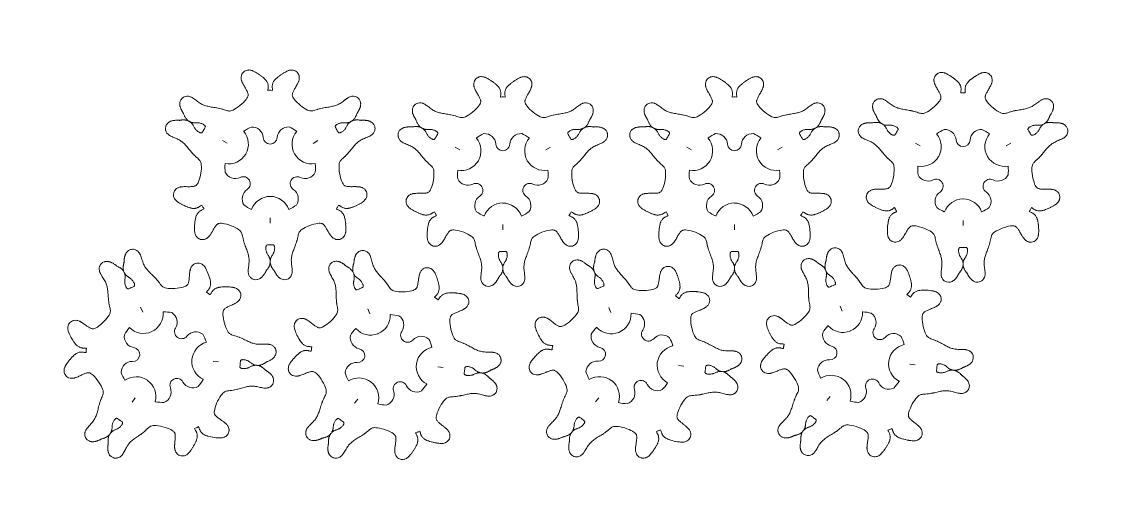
# Model space of a CAD drawing. Header units: millimetres. Extents: x -9 to 236, y -6 to 100.
import ezdxf

# ---------------------------------------------------------------- set-up
doc = ezdxf.new("R2010")
doc.units = ezdxf.units.MM
doc.layers.get('0').update_dxf_attribs({"linetype": 'CONTINUOUS', "lineweight": 25, "true_color": 0x000000})
doc.layers.add('toolPath', color=7, linetype='CONTINUOUS', lineweight=0, true_color=0x000000)

# ---------------------------------------------------------------- blocks, each defined once
blk = doc.blocks.new('toolpath')
at = {"layer": 'toolPath'}
for p, q in [((-6.3, 10.83), (-5.71, 9.78)), ((11.26, -0.02), (12.46, -0.02)), ((-6.3, -10.85), (-5.71, -9.79))]:
    blk.add_line(p, q, dxfattribs=at)
for points in [[(-16.3, 18.2, -0.059094), (-16.39, 18.56), (-16.4, 18.65, -0.098382), (-16.36, 19.26), (-16.35, 19.33, -0.132263), (-15.94, 20.04), (-15.89, 20.08, -0.112415), (-15.3, 20.46), (-15.24, 20.48, -0.070221), (-14.8, 20.57), (-14.72, 20.57, -0.042636), (-14.45, 20.56), (-14.36, 20.55, -0.027925), (-14.18, 20.52), (-14.08, 20.5, -0.02), (-13.96, 20.47), (-13.85, 20.43, -0.015489), (-13.75, 20.4), (-13.64, 20.36, -0.012236), (-13.57, 20.33), (-13.45, 20.28, -0.009745), (-13.4, 20.25), (-13.29, 20.19, -0.007857), (-13.24, 20.17), (-13.13, 20.11, -0.006378), (-13.09, 20.09), (-12.99, 20.03, -0.005168), (-12.96, 20.02), (-12.86, 19.96, -0.004119), (-12.84, 19.95), (-12.74, 19.89, -0.003124), (-12.73, 19.88), (-12.64, 19.83, -0.00204), (-12.63, 19.82), (-12.56, 19.77, -0.000624), (-12.56, 19.77), (-12.5, 19.73), (-12.45, 19.7), (-12.43, 19.69), (-12.44, 19.7), (-12.47, 19.71), (-12.49, 19.73), (-12.51, 19.73), (-12.49, 19.73), (-12.45, 19.71), (-12.37, 19.68, -0.001961), (-12.36, 19.68), (-12.27, 19.64, -0.005555), (-12.23, 19.63), (-12.13, 19.59, -0.008635), (-12.08, 19.57), (-11.96, 19.52, -0.011786), (-11.9, 19.48), (-11.78, 19.43, -0.015466), (-11.69, 19.38), (-11.58, 19.31, -0.020079), (-11.47, 19.25), (-11.37, 19.17, -0.026041), (-11.24, 19.07), (-11.14, 18.99, -0.033703), (-10.99, 18.84), (-10.9, 18.74, -0.042993), (-10.74, 18.52), (-10.68, 18.42, -0.048889), (-10.54, 18.14), (-10.5, 18.03, -0.041069), (-10.43, 17.78), (-10.4, 17.65, -0.029193), (-10.38, 17.47), (-10.37, 17.33, -0.018153), (-10.36, 17.22), (-10.36, 17.07, -0.008989), (-10.36, 17.02), (-10.37, 16.86, -0.001622), (-10.37, 16.85), (-10.37, 16.68), (-10.38, 16.55), (-10.37, 16.42), (-10.37, 16.31), (-10.35, 16.18), (-10.32, 16.04), (-10.28, 15.89), (-10.24, 15.73), (-10.18, 15.57), (-10.11, 15.41), (-10.04, 15.27), (-9.97, 15.15), (-9.91, 15.05), (-9.85, 14.98), (-9.79, 14.92), (-9.73, 14.87), (-9.68, 14.83), (-9.62, 14.8), (-9.57, 14.77), (-9.53, 14.75), (-9.49, 14.74), (-9.47, 14.74), (-9.42, 14.76), (-9.33, 14.81), (-9.19, 14.88), (-9.01, 14.98), (-8.8, 15.11, -0.005128), (-8.77, 15.12), (-8.54, 15.25), (-8.37, 15.35), (-8.24, 15.43), (-8.15, 15.5), (-8.11, 15.53), (-8.11, 15.54), (-8.1, 15.58), (-8.09, 15.63), (-8.08, 15.69), (-8.09, 15.75), (-8.09, 15.82), (-8.11, 15.89), (-8.13, 15.97), (-8.16, 16.06), (-8.21, 16.17), (-8.28, 16.29), (-8.37, 16.42), (-8.47, 16.55), (-8.58, 16.68), (-8.7, 16.8), (-8.81, 16.91), (-8.92, 17.01), (-9.02, 17.08), (-9.12, 17.15), (-9.22, 17.21), (-9.36, 17.29), (-9.49, 17.36, -0.001622), (-9.5, 17.36), (-9.63, 17.43, -0.008989), (-9.68, 17.46), (-9.81, 17.54, -0.018153), (-9.91, 17.6), (-10.02, 17.68, -0.029193), (-10.17, 17.79), (-10.26, 17.87, -0.041069), (-10.44, 18.06), (-10.52, 18.15, -0.048889), (-10.69, 18.41), (-10.75, 18.52, -0.042993), (-10.86, 18.77), (-10.9, 18.89, -0.033703), (-10.95, 19.09), (-10.98, 19.22, -0.026041), (-11, 19.38), (-11.01, 19.51, -0.020079), (-11.02, 19.64), (-11.02, 19.77, -0.015466), (-11.01, 19.87), (-11.01, 20, -0.011786), (-11, 20.07), (-10.99, 20.2, -0.008635), (-10.98, 20.25), (-10.96, 20.36, -0.005555), (-10.96, 20.4), (-10.94, 20.5, -0.001961), (-10.94, 20.51), (-10.93, 20.59), (-10.92, 20.65), (-10.91, 20.69), (-10.91, 20.7), (-10.91, 20.68), (-10.92, 20.64), (-10.92, 20.62), (-10.92, 20.62), (-10.92, 20.65), (-10.92, 20.71, -0.000624), (-10.92, 20.72), (-10.93, 20.8, -0.00204), (-10.93, 20.82), (-10.93, 20.91, -0.003124), (-10.93, 20.93), (-10.94, 21.04, -0.004119), (-10.94, 21.07), (-10.94, 21.19, -0.005168), (-10.94, 21.22), (-10.94, 21.34, -0.006378), (-10.93, 21.38), (-10.93, 21.51, -0.007857), (-10.93, 21.56), (-10.92, 21.68, -0.009745), (-10.91, 21.74), (-10.9, 21.87, -0.012236), (-10.89, 21.94), (-10.87, 22.06, -0.015489), (-10.85, 22.16), (-10.83, 22.27, -0.02), (-10.79, 22.4), (-10.76, 22.5, -0.027925), (-10.7, 22.66), (-10.66, 22.75, -0.042636), (-10.54, 22.99), (-10.49, 23.05, -0.070221), (-10.2, 23.39), (-10.15, 23.43, -0.112415), (-9.53, 23.76), (-9.47, 23.77, -0.132263), (-8.64, 23.77), (-8.58, 23.76, -0.098382), (-8.03, 23.48), (-7.96, 23.43, -0.059094), (-7.69, 23.17), (-7.62, 23.07, -0.035222), (-7.49, 22.89), (-7.41, 22.75, -0.018865), (-7.35, 22.65), (-7.26, 22.47, -0.009547), (-7.23, 22.42), (-7.14, 22.2, -0.004426), (-7.13, 22.18), (-7.02, 21.94, -0.001101), (-7.02, 21.93), (-6.91, 21.67), (-6.8, 21.41), (-6.68, 21.16), (-6.57, 20.91), (-6.45, 20.68), (-6.33, 20.48), (-6.21, 20.29), (-6.08, 20.11), (-5.94, 19.93), (-5.79, 19.76), (-5.64, 19.59), (-5.47, 19.42), (-5.29, 19.25), (-5.1, 19.08), (-4.9, 18.91), (-4.68, 18.72), (-4.46, 18.54), (-4.23, 18.36, -0.000897), (-4.23, 18.35), (-4, 18.16, -0.00248), (-3.98, 18.15), (-3.75, 17.95, -0.004048), (-3.73, 17.94), (-3.5, 17.74, -0.005606), (-3.47, 17.71), (-3.25, 17.51, -0.007157), (-3.21, 17.48), (-2.99, 17.26, -0.008694), (-2.95, 17.23), (-2.74, 17, -0.008905), (-2.7, 16.96), (-2.49, 16.73, -0.002976), (-2.48, 16.72), (-2.28, 16.49), (-2.1, 16.3), (-1.94, 16.14), (-1.79, 16.02), (-1.65, 15.92), (-1.5, 15.84), (-1.32, 15.77), (-1.09, 15.71), (-0.77, 15.67), (-0.37, 15.65), (0.09, 15.66), (0.59, 15.7), (1.12, 15.78), (1.64, 15.87), (2.14, 15.99), (2.6, 16.13), (2.99, 16.27), (3.3, 16.41), (3.53, 16.55), (3.7, 16.67), (3.81, 16.77), (3.89, 16.86), (3.94, 16.95), (3.99, 17.05), (4.03, 17.16), (4.07, 17.3), (4.1, 17.46), (4.13, 17.63), (4.14, 17.81), (4.16, 17.99), (4.16, 18.18), (4.17, 18.4), (4.17, 18.6), (4.16, 18.81), (4.16, 19.03, -0.001809), (4.16, 19.04), (4.16, 19.27, -0.003876), (4.16, 19.29), (4.16, 19.52, -0.006381), (4.17, 19.56), (4.17, 19.77, -0.009947), (4.18, 19.84), (4.19, 20.04, -0.015638), (4.2, 20.13), (4.23, 20.31, -0.025997), (4.26, 20.47), (4.3, 20.62, -0.047654), (4.4, 20.91), (4.45, 21.01, -0.09713), (4.8, 21.51), (4.87, 21.57, -0.170487), (5.83, 21.99), (5.92, 22, -0.145491), (6.8, 21.8), (6.9, 21.75, -0.073178), (7.27, 21.47), (7.4, 21.34, -0.034401), (7.54, 21.17), (7.68, 20.98, -0.018347), (7.75, 20.89), (7.9, 20.64, -0.011908), (7.94, 20.57), (8.11, 20.29, -0.008968), (8.13, 20.24), (8.3, 19.92, -0.007677), (8.32, 19.88), (8.47, 19.55, -0.007431), (8.49, 19.51), (8.64, 19.19, -0.008148), (8.66, 19.14), (8.79, 18.83, -0.010201), (8.81, 18.77), (8.91, 18.48, -0.01486), (8.94, 18.4), (9.01, 18.15, -0.024355), (9.05, 18), (9.09, 17.81, -0.037647), (9.11, 17.57), (9.12, 17.41, -0.05075), (9.1, 17.09), (9.08, 16.96, -0.053607), (8.99, 16.63), (8.94, 16.52, -0.040489), (8.83, 16.29), (8.76, 16.17, -0.01998), (8.69, 16.07), (8.6, 15.94, -0.00221), (8.6, 15.93), (8.51, 15.82), (8.44, 15.71), (8.35, 15.55), (8.68, 15.4, -0.04683), (8.93, 15.25), (9.23, 15.04), (9.32, 15.21), (9.38, 15.32), (9.44, 15.45, -0.00221), (9.44, 15.46), (9.5, 15.6, -0.01998), (9.56, 15.71), (9.63, 15.82, -0.040489), (9.77, 16.04), (9.85, 16.14, -0.053607), (10.08, 16.38), (10.19, 16.46, -0.05075), (10.46, 16.64), (10.6, 16.72, -0.037647), (10.81, 16.81), (11, 16.88, -0.024355), (11.15, 16.92), (11.4, 16.98, -0.01486), (11.49, 17), (11.78, 17.05, -0.010201), (11.85, 17.06), (12.18, 17.11, -0.008148), (12.23, 17.11), (12.59, 17.15, -0.007431), (12.63, 17.15), (12.99, 17.18, -0.007677), (13.04, 17.18), (13.39, 17.2, -0.008968), (13.45, 17.2), (13.78, 17.2, -0.011908), (13.86, 17.2), (14.15, 17.19, -0.018347), (14.27, 17.18), (14.5, 17.15, -0.034401), (14.72, 17.11), (14.89, 17.07, -0.073178), (15.32, 16.89), (15.42, 16.83, -0.145491), (16.03, 16.16), (16.06, 16.09, -0.170487), (16.18, 15.04), (16.16, 14.95, -0.09713), (15.91, 14.39), (15.84, 14.3, -0.047654), (15.65, 14.07), (15.54, 13.96, -0.025997), (15.41, 13.85), (15.27, 13.74, -0.015638), (15.19, 13.69), (15.02, 13.57, -0.009947), (14.97, 13.54), (14.79, 13.42, -0.006381), (14.75, 13.4), (14.56, 13.29, -0.003876), (14.54, 13.28), (14.35, 13.16, -0.001809), (14.34, 13.16), (14.14, 13.05), (13.95, 12.94), (13.76, 12.83), (13.6, 12.74), (13.44, 12.63), (13.29, 12.53), (13.14, 12.42), (13, 12.32), (12.88, 12.21), (12.78, 12.11), (12.7, 12.02), (12.65, 11.93), (12.6, 11.83), (12.56, 11.72), (12.52, 11.57), (12.5, 11.37), (12.5, 11.11), (12.53, 10.76), (12.61, 10.35), (12.72, 9.88), (12.86, 9.39), (13.04, 8.89), (13.24, 8.4), (13.45, 7.95), (13.68, 7.54), (13.89, 7.2), (14.08, 6.95), (14.25, 6.78), (14.4, 6.66), (14.55, 6.57), (14.7, 6.49), (14.88, 6.43), (15.1, 6.37), (15.36, 6.31), (15.65, 6.25, -0.002976), (15.67, 6.25), (15.97, 6.18, -0.008905), (16.03, 6.17), (16.33, 6.09, -0.008694), (16.38, 6.08), (16.68, 5.99, -0.007157), (16.72, 5.98), (17.01, 5.89, -0.005606), (17.05, 5.88), (17.34, 5.78, -0.004048), (17.36, 5.77), (17.65, 5.66, -0.00248), (17.66, 5.66), (17.94, 5.55, -0.000897), (17.95, 5.55), (18.23, 5.44), (18.51, 5.34), (18.76, 5.24), (19.01, 5.16), (19.25, 5.08), (19.49, 5.01), (19.72, 4.95), (19.94, 4.9), (20.17, 4.86), (20.39, 4.83), (20.61, 4.8), (20.84, 4.79), (21.07, 4.79), (21.33, 4.81), (21.6, 4.83), (21.88, 4.86), (22.17, 4.89), (22.44, 4.92, -0.001101), (22.45, 4.92), (22.7, 4.95, -0.004426), (22.73, 4.96), (22.96, 4.98, -0.009547), (23.02, 4.99), (23.22, 5, -0.018865), (23.34, 5), (23.5, 5, -0.035222), (23.73, 4.98), (23.84, 4.96, -0.059094), (24.21, 4.86), (24.29, 4.83, -0.098382), (24.8, 4.48), (24.85, 4.44, -0.132263), (25.26, 3.72), (25.28, 3.67, -0.112415), (25.3, 2.96), (25.29, 2.9, -0.070221), (25.15, 2.48), (25.11, 2.41, -0.042636), (24.97, 2.18), (24.91, 2.1, -0.027925), (24.8, 1.96), (24.73, 1.89, -0.02), (24.64, 1.8), (24.55, 1.72, -0.015489), (24.48, 1.66), (24.39, 1.58, -0.012236), (24.32, 1.53), (24.22, 1.46, -0.009745), (24.17, 1.42), (24.07, 1.35, -0.007857), (24.03, 1.33), (23.92, 1.26, -0.006378), (23.89, 1.24), (23.78, 1.17, -0.005168), (23.75, 1.16), (23.65, 1.1, -0.004119), (23.63, 1.09), (23.53, 1.04, -0.003124), (23.51, 1.03), (23.43, 0.98, -0.00204), (23.41, 0.97), (23.34, 0.93, -0.000624), (23.33, 0.93), (23.27, 0.9), (23.23, 0.88), (23.21, 0.87), (23.21, 0.87), (23.24, 0.88), (23.27, 0.9), (23.28, 0.91), (23.27, 0.9), (23.23, 0.87), (23.17, 0.82, -0.001961), (23.16, 0.81), (23.08, 0.74, -0.005555), (23.05, 0.72), (22.96, 0.65, -0.008635), (22.92, 0.62), (22.82, 0.55, -0.011786), (22.76, 0.5), (22.65, 0.43, -0.015466), (22.57, 0.38), (22.45, 0.32, -0.020079), (22.34, 0.26), (22.22, 0.2, -0.026041), (22.07, 0.14), (21.95, 0.1, -0.033703), (21.74, 0.04), (21.62, 0.02, -0.042993), (21.35, -0.02), (21.23, -0.02, -0.048889), (20.92, 0), (20.8, 0.02, -0.041069), (20.55, 0.08), (20.42, 0.13, -0.029193), (20.25, 0.2), (20.13, 0.25, -0.018153), (20.03, 0.31), (19.9, 0.38, -0.008989), (19.85, 0.41), (19.72, 0.49, -0.001622), (19.71, 0.5), (19.56, 0.59), (19.46, 0.66), (19.35, 0.72), (19.24, 0.77), (19.13, 0.82), (18.99, 0.86), (18.84, 0.91), (18.67, 0.95), (18.5, 0.98), (18.34, 1), (18.18, 1.01), (18.04, 1.01), (17.93, 1), (17.83, 0.98), (17.75, 0.96), (17.68, 0.94), (17.62, 0.91), (17.56, 0.88), (17.51, 0.85), (17.48, 0.82), (17.45, 0.79), (17.44, 0.78), (17.43, 0.73), (17.42, 0.62), (17.42, 0.46), (17.41, 0.26), (17.42, 0.01, -0.005128), (17.42, -0.03), (17.41, -0.28), (17.42, -0.48), (17.42, -0.64), (17.43, -0.74), (17.44, -0.8), (17.45, -0.81), (17.48, -0.83), (17.51, -0.87), (17.56, -0.9), (17.62, -0.93), (17.68, -0.96), (17.75, -0.98), (17.83, -1), (17.93, -1.02), (18.04, -1.02), (18.18, -1.02), (18.34, -1.01), (18.5, -0.99), (18.67, -0.96), (18.84, -0.93), (18.99, -0.88), (19.13, -0.84), (19.24, -0.79), (19.35, -0.74), (19.46, -0.67), (19.59, -0.59), (19.71, -0.52, -0.001622), (19.72, -0.51), (19.85, -0.43, -0.008989), (19.9, -0.4), (20.03, -0.33, -0.018153), (20.13, -0.27), (20.25, -0.21, -0.029193), (20.42, -0.14), (20.55, -0.1, -0.041069), (20.8, -0.04), (20.92, -0.02, -0.048889), (21.23, 0), (21.35, 0, -0.042993), (21.62, -0.03), (21.74, -0.06, -0.033703), (21.95, -0.12), (22.07, -0.16, -0.026041), (22.22, -0.22), (22.34, -0.28, -0.020079), (22.45, -0.34), (22.57, -0.4, -0.015466), (22.65, -0.45), (22.76, -0.52, -0.011786), (22.82, -0.57), (22.92, -0.64, -0.008635), (22.96, -0.67), (23.05, -0.74, -0.005555), (23.08, -0.76), (23.16, -0.83, -0.001961), (23.17, -0.84), (23.23, -0.89), (23.28, -0.93), (23.31, -0.95), (23.32, -0.96), (23.3, -0.94), (23.27, -0.92), (23.25, -0.91), (23.25, -0.91), (23.28, -0.92), (23.33, -0.95, -0.000624), (23.34, -0.95), (23.41, -0.99, -0.00204), (23.43, -1), (23.51, -1.05, -0.003124), (23.53, -1.05), (23.63, -1.11, -0.004119), (23.65, -1.12), (23.75, -1.18, -0.005168), (23.78, -1.19), (23.89, -1.26, -0.006378), (23.92, -1.28), (24.03, -1.34, -0.007857), (24.07, -1.37), (24.17, -1.44, -0.009745), (24.22, -1.48), (24.32, -1.55, -0.012236), (24.39, -1.6), (24.48, -1.67, -0.015489), (24.55, -1.74), (24.64, -1.82, -0.02), (24.73, -1.91), (24.8, -1.98, -0.027925), (24.91, -2.12), (24.97, -2.19, -0.042636), (25.11, -2.43), (25.15, -2.5, -0.070221), (25.29, -2.92), (25.3, -2.98, -0.112415), (25.28, -3.69), (25.26, -3.74, -0.132263), (24.85, -4.46), (24.8, -4.5, -0.098382), (24.29, -4.85), (24.21, -4.88, -0.059094), (23.84, -4.98), (23.73, -5, -0.035222), (23.5, -5.02), (23.34, -5.02, -0.018865), (23.22, -5.02), (23.02, -5, -0.009547), (22.96, -5), (22.73, -4.98, -0.004426), (22.7, -4.97), (22.45, -4.94, -0.001101), (22.44, -4.94), (22.16, -4.91), (21.88, -4.87), (21.6, -4.85), (21.33, -4.82), (21.07, -4.81), (20.84, -4.81), (20.61, -4.82), (20.39, -4.84), (20.17, -4.88), (19.94, -4.92), (19.72, -4.97), (19.49, -5.03), (19.25, -5.1), (19.01, -5.18), (18.76, -5.26), (18.49, -5.36), (18.23, -5.46), (17.95, -5.57, -0.000897), (17.94, -5.57), (17.66, -5.68, -0.00248), (17.65, -5.68), (17.36, -5.79, -0.004048), (17.34, -5.79), (17.05, -5.89, -0.005606), (17.01, -5.91), (16.72, -6, -0.007157), (16.68, -6.01), (16.38, -6.1, -0.008694), (16.33, -6.11), (16.03, -6.19, -0.008905), (15.97, -6.2), (15.67, -6.27, -0.002976), (15.65, -6.27), (15.36, -6.33), (15.1, -6.39), (14.88, -6.45), (14.7, -6.51), (14.55, -6.58), (14.4, -6.67), (14.25, -6.8), (14.08, -6.97), (13.89, -7.22), (13.68, -7.56), (13.45, -7.96), (13.24, -8.42), (13.04, -8.91), (12.86, -9.41), (12.72, -9.9), (12.61, -10.37), (12.53, -10.78), (12.5, -11.12), (12.5, -11.39), (12.52, -11.59), (12.56, -11.74), (12.6, -11.85), (12.65, -11.95), (12.7, -12.04), (12.78, -12.13), (12.88, -12.23), (13, -12.33), (13.14, -12.44), (13.29, -12.55), (13.44, -12.65), (13.6, -12.75), (13.78, -12.86), (13.96, -12.96), (14.14, -13.07), (14.34, -13.18, -0.001809), (14.35, -13.18), (14.54, -13.29, -0.003876), (14.56, -13.31), (14.75, -13.42, -0.006381), (14.79, -13.44), (14.97, -13.56, -0.009947), (15.02, -13.59), (15.19, -13.7, -0.015638), (15.27, -13.76), (15.41, -13.87, -0.025997), (15.54, -13.98), (15.65, -14.09, -0.047654), (15.84, -14.32), (15.91, -14.41, -0.09713), (16.16, -14.97), (16.18, -15.06, -0.170487), (16.06, -16.1), (16.03, -16.18, -0.145491), (15.42, -16.85), (15.32, -16.91, -0.073178), (14.89, -17.09), (14.72, -17.13, -0.034401), (14.5, -17.17), (14.27, -17.2, -0.018347), (14.15, -17.21), (13.86, -17.22, -0.011908), (13.78, -17.22), (13.45, -17.22, -0.008968), (13.39, -17.22), (13.04, -17.2, -0.007677), (12.99, -17.2), (12.63, -17.17, -0.007431), (12.59, -17.17), (12.23, -17.13, -0.008148), (12.18, -17.13), (11.85, -17.08, -0.010201), (11.78, -17.07), (11.49, -17.02, -0.01486), (11.4, -17), (11.15, -16.94, -0.024355), (11, -16.89), (10.81, -16.83, -0.037647), (10.6, -16.73), (10.46, -16.66, -0.05075), (10.19, -16.48), (10.08, -16.4, -0.053607), (9.85, -16.16), (9.77, -16.06, -0.040489), (9.63, -15.84), (9.56, -15.73, -0.01998), (9.5, -15.61), (9.44, -15.48, -0.00221), (9.44, -15.47), (9.38, -15.33), (9.32, -15.22), (9.23, -15.06), (8.93, -15.27, -0.04683), (8.68, -15.42), (8.35, -15.57), (8.44, -15.73), (8.51, -15.84), (8.6, -15.95, -0.00221), (8.6, -15.96), (8.69, -16.08, -0.01998), (8.76, -16.19), (8.83, -16.3, -0.040489), (8.94, -16.53), (8.99, -16.65, -0.053607), (9.08, -16.98), (9.1, -17.11, -0.05075), (9.12, -17.43), (9.11, -17.59, -0.037647), (9.09, -17.83), (9.05, -18.02, -0.024355), (9.01, -18.17), (8.94, -18.41, -0.01486), (8.91, -18.5), (8.81, -18.79, -0.010201), (8.79, -18.85), (8.66, -19.16, -0.008148), (8.64, -19.21), (8.49, -19.53, -0.007431), (8.47, -19.57), (8.32, -19.9, -0.007677), (8.3, -19.94), (8.13, -20.26, -0.008968), (8.11, -20.31), (7.94, -20.59, -0.011908), (7.9, -20.66), (7.75, -20.9, -0.018347), (7.68, -21), (7.54, -21.19, -0.034401), (7.4, -21.36), (7.27, -21.49, -0.073178), (6.9, -21.77), (6.8, -21.82, -0.145491), (5.92, -22.02), (5.83, -22.01, -0.170487), (4.87, -21.59), (4.8, -21.53, -0.09713), (4.45, -21.03), (4.4, -20.92, -0.047654), (4.3, -20.64), (4.26, -20.49, -0.025997), (4.23, -20.33), (4.2, -20.15, -0.015638), (4.19, -20.05), (4.18, -19.85, -0.009947), (4.17, -19.79), (4.17, -19.57, -0.006381), (4.16, -19.53), (4.16, -19.31, -0.003876), (4.16, -19.29), (4.16, -19.06, -0.001809), (4.16, -19.05), (4.16, -18.83), (4.17, -18.6), (4.17, -18.39), (4.16, -18.2), (4.16, -18.01), (4.14, -17.83), (4.13, -17.65), (4.1, -17.47), (4.07, -17.31), (4.03, -17.18), (3.99, -17.07), (3.94, -16.97), (3.89, -16.88), (3.81, -16.79), (3.7, -16.69), (3.53, -16.57), (3.3, -16.43), (2.99, -16.29), (2.6, -16.15), (2.14, -16.01), (1.64, -15.89), (1.12, -15.79), (0.59, -15.72), (0.09, -15.68), (-0.37, -15.67), (-0.77, -15.68), (-1.09, -15.73), (-1.32, -15.79), (-1.5, -15.86), (-1.65, -15.94), (-1.79, -16.04), (-1.94, -16.16), (-2.1, -16.32), (-2.28, -16.51), (-2.48, -16.74, -0.002976), (-2.49, -16.75), (-2.7, -16.98, -0.008905), (-2.74, -17.02), (-2.95, -17.24, -0.008694), (-2.99, -17.28), (-3.21, -17.5, -0.007157), (-3.25, -17.53), (-3.47, -17.73, -0.005606), (-3.5, -17.76), (-3.73, -17.96, -0.004048), (-3.75, -17.97), (-3.98, -18.17, -0.00248), (-4, -18.18), (-4.23, -18.37, -0.000897), (-4.23, -18.37), (-4.47, -18.57), (-4.7, -18.75), (-4.9, -18.92), (-5.1, -19.1), (-5.29, -19.27), (-5.47, -19.44), (-5.64, -19.61), (-5.79, -19.78), (-5.94, -19.95), (-6.08, -20.12), (-6.21, -20.31), (-6.33, -20.5), (-6.45, -20.7), (-6.57, -20.93), (-6.68, -21.18), (-6.8, -21.43), (-6.91, -21.7), (-7.02, -21.95, -0.001101), (-7.02, -21.96), (-7.13, -22.2, -0.004426), (-7.14, -22.22), (-7.23, -22.43, -0.009547), (-7.26, -22.49), (-7.35, -22.67, -0.018865), (-7.41, -22.77), (-7.49, -22.91, -0.035222), (-7.62, -23.09), (-7.69, -23.19, -0.059094), (-7.96, -23.45), (-8.03, -23.5, -0.098382), (-8.58, -23.78), (-8.64, -23.79, -0.132263), (-9.47, -23.79), (-9.53, -23.78, -0.112415), (-10.15, -23.45), (-10.2, -23.41, -0.070221), (-10.49, -23.07), (-10.54, -23.01, -0.042636), (-10.66, -22.77), (-10.7, -22.68, -0.027925), (-10.76, -22.52), (-10.79, -22.41, -0.02), (-10.83, -22.29), (-10.85, -22.18, -0.015489), (-10.87, -22.08), (-10.89, -21.96, -0.012236), (-10.9, -21.89), (-10.91, -21.76, -0.009745), (-10.92, -21.7), (-10.93, -21.58, -0.007857), (-10.93, -21.53), (-10.93, -21.4, -0.006378), (-10.94, -21.36), (-10.94, -21.24, -0.005168), (-10.94, -21.2), (-10.94, -21.09, -0.004119), (-10.94, -21.06), (-10.93, -20.95, -0.003124), (-10.93, -20.93), (-10.93, -20.83, -0.00204), (-10.93, -20.82), (-10.92, -20.73, -0.000624), (-10.92, -20.73), (-10.92, -20.66), (-10.92, -20.61), (-10.92, -20.59), (-10.92, -20.59), (-10.92, -20.62), (-10.92, -20.66), (-10.92, -20.67), (-10.92, -20.65), (-10.93, -20.61), (-10.94, -20.53, -0.001961), (-10.94, -20.52), (-10.96, -20.42, -0.005555), (-10.96, -20.38), (-10.98, -20.27, -0.008635), (-10.99, -20.21), (-11, -20.09, -0.011786), (-11.01, -20.02), (-11.01, -19.89, -0.015466), (-11.02, -19.79), (-11.02, -19.66, -0.020079), (-11.01, -19.53), (-11, -19.4, -0.026041), (-10.98, -19.24), (-10.95, -19.11, -0.033703), (-10.9, -18.9), (-10.86, -18.79, -0.042993), (-10.75, -18.54), (-10.69, -18.43, -0.048889), (-10.52, -18.17), (-10.44, -18.08, -0.041069), (-10.26, -17.89), (-10.17, -17.81, -0.029193), (-10.02, -17.69), (-9.91, -17.62, -0.018153), (-9.81, -17.56), (-9.68, -17.48, -0.008989), (-9.63, -17.45), (-9.5, -17.38, -0.001622), (-9.49, -17.37), (-9.34, -17.29), (-9.22, -17.23), (-9.12, -17.17), (-9.02, -17.1), (-8.92, -17.03), (-8.81, -16.93), (-8.7, -16.82), (-8.58, -16.7), (-8.47, -16.57), (-8.37, -16.44), (-8.28, -16.31), (-8.21, -16.18), (-8.16, -16.08), (-8.13, -15.99), (-8.11, -15.91), (-8.09, -15.84), (-8.09, -15.77), (-8.08, -15.71), (-8.09, -15.65), (-8.1, -15.6), (-8.11, -15.56), (-8.11, -15.55), (-8.15, -15.51), (-8.24, -15.45), (-8.37, -15.37), (-8.54, -15.27), (-8.77, -15.14, -0.005128), (-8.8, -15.13), (-9.01, -15), (-9.19, -14.9), (-9.33, -14.82), (-9.42, -14.78), (-9.47, -14.76), (-9.49, -14.76), (-9.53, -14.77), (-9.57, -14.79), (-9.62, -14.82), (-9.68, -14.85), (-9.73, -14.89), (-9.79, -14.94), (-9.85, -15), (-9.91, -15.07), (-9.97, -15.17), (-10.04, -15.29), (-10.11, -15.43), (-10.18, -15.58), (-10.24, -15.74), (-10.28, -15.9), (-10.32, -16.06), (-10.35, -16.2), (-10.37, -16.33), (-10.37, -16.44), (-10.38, -16.57), (-10.37, -16.72), (-10.37, -16.86, -0.001622), (-10.37, -16.88), (-10.36, -17.03, -0.008989), (-10.36, -17.09), (-10.36, -17.24, -0.018153), (-10.37, -17.35), (-10.38, -17.49, -0.029193), (-10.4, -17.67), (-10.43, -17.8, -0.041069), (-10.5, -18.05), (-10.54, -18.16, -0.048889), (-10.68, -18.44), (-10.74, -18.54, -0.042993), (-10.9, -18.76), (-10.99, -18.85, -0.033703), (-11.14, -19), (-11.24, -19.09, -0.026041), (-11.37, -19.19), (-11.47, -19.26, -0.020079), (-11.58, -19.33), (-11.69, -19.4, -0.015466), (-11.78, -19.45), (-11.9, -19.5, -0.011786), (-11.96, -19.54), (-12.08, -19.59, -0.008635), (-12.13, -19.61), (-12.23, -19.65, -0.005555), (-12.27, -19.66), (-12.36, -19.7, -0.001961), (-12.37, -19.7), (-12.45, -19.73), (-12.51, -19.75), (-12.54, -19.77), (-12.55, -19.77), (-12.53, -19.76), (-12.5, -19.75), (-12.48, -19.74), (-12.48, -19.74), (-12.5, -19.75), (-12.56, -19.79, -0.000624), (-12.56, -19.79), (-12.63, -19.84, -0.00204), (-12.64, -19.84), (-12.73, -19.9, -0.003124), (-12.74, -19.91), (-12.84, -19.96, -0.004119), (-12.86, -19.98), (-12.96, -20.04, -0.005168), (-12.99, -20.05), (-13.09, -20.11, -0.006378), (-13.13, -20.13), (-13.24, -20.19, -0.007857), (-13.29, -20.21), (-13.4, -20.27, -0.009745), (-13.45, -20.3), (-13.57, -20.35, -0.012236), (-13.64, -20.38), (-13.75, -20.42, -0.015489), (-13.85, -20.45), (-13.96, -20.49, -0.02), (-14.08, -20.52), (-14.18, -20.54, -0.027925), (-14.36, -20.57), (-14.45, -20.58, -0.042636), (-14.72, -20.59), (-14.8, -20.59, -0.070221), (-15.24, -20.5), (-15.3, -20.48, -0.112415), (-15.89, -20.1), (-15.94, -20.06, -0.132263), (-16.35, -19.35), (-16.36, -19.28, -0.098382), (-16.4, -18.67), (-16.39, -18.58, -0.059094), (-16.3, -18.22), (-16.26, -18.1, -0.035222), (-16.16, -17.9), (-16.08, -17.76, -0.018865), (-16.02, -17.66), (-15.91, -17.49, -0.009547), (-15.88, -17.44), (-15.74, -17.26, -0.004426), (-15.72, -17.23), (-15.57, -17.02, -0.001101), (-15.56, -17.02), (-15.39, -16.79), (-15.23, -16.57), (-15.06, -16.34), (-14.91, -16.11), (-14.77, -15.9), (-14.65, -15.69), (-14.55, -15.49), (-14.45, -15.29), (-14.37, -15.08), (-14.29, -14.87), (-14.22, -14.65), (-14.16, -14.42), (-14.1, -14.18), (-14.05, -13.93), (-14, -13.67), (-13.95, -13.39), (-13.91, -13.11), (-13.86, -12.82, -0.000897), (-13.86, -12.81), (-13.81, -12.51, -0.00248), (-13.81, -12.5), (-13.75, -12.2, -0.004048), (-13.75, -12.17), (-13.69, -11.87, -0.005606), (-13.69, -11.84), (-13.62, -11.54, -0.007157), (-13.61, -11.49), (-13.54, -11.19, -0.008694), (-13.52, -11.14), (-13.44, -10.84, -0.008905), (-13.42, -10.79), (-13.33, -10.49, -0.002976), (-13.32, -10.48), (-13.23, -10.19), (-13.15, -9.94), (-13.09, -9.72), (-13.06, -9.53), (-13.04, -9.36), (-13.05, -9.19), (-13.08, -9), (-13.14, -8.77), (-13.26, -8.48), (-13.45, -8.12), (-13.69, -7.73), (-13.98, -7.31), (-14.3, -6.89), (-14.65, -6.49), (-15, -6.12), (-15.35, -5.79), (-15.67, -5.52), (-15.95, -5.32), (-16.18, -5.19), (-16.36, -5.1), (-16.51, -5.06), (-16.63, -5.04), (-16.73, -5.03), (-16.84, -5.04), (-16.96, -5.06), (-17.09, -5.1), (-17.25, -5.15), (-17.41, -5.21), (-17.58, -5.29), (-17.74, -5.37), (-17.91, -5.46), (-18.1, -5.56), (-18.27, -5.66), (-18.45, -5.77), (-18.64, -5.88, -0.001809), (-18.65, -5.89), (-18.85, -6, -0.003876), (-18.87, -6.01), (-19.06, -6.12, -0.006381), (-19.1, -6.14), (-19.29, -6.24, -0.009947), (-19.35, -6.27), (-19.53, -6.36, -0.015638), (-19.62, -6.4), (-19.79, -6.47, -0.025997), (-19.94, -6.52), (-20.09, -6.56, -0.047654), (-20.38, -6.62), (-20.5, -6.63, -0.09713), (-21.11, -6.57), (-21.2, -6.54, -0.170487), (-22.04, -5.91), (-22.09, -5.85, -0.145491), (-22.36, -4.98), (-22.37, -4.87, -0.073178), (-22.31, -4.41), (-22.26, -4.24, -0.034401), (-22.19, -4.03), (-22.09, -3.81, -0.018347), (-22.04, -3.71), (-21.91, -3.45, -0.011908), (-21.87, -3.38), (-21.7, -3.1, -0.008968), (-21.67, -3.05), (-21.48, -2.75, -0.007677), (-21.46, -2.71), (-21.25, -2.41, -0.007431), (-21.23, -2.37), (-21.02, -2.08, -0.008148), (-20.99, -2.04), (-20.78, -1.78, -0.010201), (-20.74, -1.73), (-20.55, -1.5, -0.01486), (-20.48, -1.43), (-20.31, -1.24, -0.024355), (-20.2, -1.14), (-20.05, -1.01, -0.037647), (-19.85, -0.86), (-19.72, -0.78, -0.05075), (-19.43, -0.64), (-19.31, -0.59, -0.053607), (-18.98, -0.5), (-18.85, -0.49, -0.040489), (-18.6, -0.47), (-18.46, -0.47, -0.01998), (-18.34, -0.48), (-18.19, -0.49, -0.00221), (-18.18, -0.49), (-18.03, -0.51), (-17.91, -0.52), (-17.72, -0.52), (-17.75, -0.16, -0.04683), (-17.75, 0.14), (-17.72, 0.5), (-17.91, 0.5), (-18.03, 0.49), (-18.18, 0.48, -0.00221), (-18.19, 0.47), (-18.34, 0.46, -0.01998), (-18.46, 0.45), (-18.6, 0.45, -0.040489), (-18.85, 0.47), (-18.98, 0.49, -0.053607), (-19.31, 0.57), (-19.43, 0.62, -0.05075), (-19.72, 0.76), (-19.85, 0.85, -0.037647), (-20.05, 0.99), (-20.2, 1.12, -0.024355), (-20.31, 1.22), (-20.48, 1.41, -0.01486), (-20.55, 1.48), (-20.74, 1.71, -0.010201), (-20.78, 1.76), (-20.99, 2.02, -0.008148), (-21.02, 2.06), (-21.23, 2.35, -0.007431), (-21.25, 2.39), (-21.46, 2.69, -0.007677), (-21.48, 2.73), (-21.67, 3.03, -0.008968), (-21.7, 3.08), (-21.87, 3.36, -0.011908), (-21.91, 3.43), (-22.04, 3.69, -0.018347), (-22.09, 3.79), (-22.19, 4.01, -0.034401), (-22.26, 4.22), (-22.31, 4.39, -0.073178), (-22.37, 4.85), (-22.36, 4.97, -0.145491), (-22.09, 5.83), (-22.04, 5.9, -0.170487), (-21.2, 6.52), (-21.11, 6.55, -0.09713), (-20.5, 6.61), (-20.38, 6.6, -0.047654), (-20.09, 6.54), (-19.94, 6.5, -0.025997), (-19.79, 6.45), (-19.62, 6.38, -0.015638), (-19.53, 6.34), (-19.35, 6.25, -0.009947), (-19.29, 6.23), (-19.1, 6.12, -0.006381), (-19.06, 6.11), (-18.87, 6, -0.003876), (-18.85, 5.98), (-18.65, 5.87, -0.001809), (-18.64, 5.87), (-18.45, 5.75), (-18.26, 5.64), (-18.07, 5.53), (-17.91, 5.44), (-17.74, 5.35), (-17.58, 5.27), (-17.41, 5.2), (-17.25, 5.13), (-17.09, 5.08), (-16.96, 5.04), (-16.84, 5.02), (-16.73, 5.01), (-16.63, 5.02), (-16.51, 5.04), (-16.36, 5.09), (-16.18, 5.17), (-15.95, 5.3), (-15.67, 5.5), (-15.35, 5.77), (-15, 6.1), (-14.65, 6.47), (-14.3, 6.87), (-13.98, 7.29), (-13.69, 7.71), (-13.45, 8.1), (-13.26, 8.46), (-13.14, 8.75), (-13.08, 8.98), (-13.05, 9.17), (-13.04, 9.34), (-13.06, 9.52), (-13.09, 9.7), (-13.15, 9.92), (-13.23, 10.17), (-13.32, 10.46, -0.002976), (-13.33, 10.47), (-13.42, 10.77, -0.008905), (-13.44, 10.82), (-13.52, 11.12, -0.008694), (-13.54, 11.17), (-13.61, 11.47, -0.007157), (-13.62, 11.52), (-13.69, 11.82, -0.005606), (-13.69, 11.85), (-13.75, 12.15, -0.004048), (-13.75, 12.18), (-13.81, 12.48, -0.00248), (-13.81, 12.49), (-13.86, 12.79, -0.000897), (-13.86, 12.8), (-13.91, 13.1), (-13.96, 13.39), (-14, 13.65), (-14.05, 13.91), (-14.1, 14.16), (-14.16, 14.4), (-14.22, 14.63), (-14.29, 14.85), (-14.37, 15.06), (-14.45, 15.27), (-14.55, 15.47), (-14.65, 15.68), (-14.77, 15.88), (-14.91, 16.1), (-15.06, 16.32), (-15.23, 16.55), (-15.4, 16.78), (-15.56, 17, -0.001101), (-15.57, 17), (-15.72, 17.21, -0.004426), (-15.74, 17.24), (-15.88, 17.43, -0.009547), (-15.91, 17.48), (-16.02, 17.64, -0.018865), (-16.08, 17.74), (-16.16, 17.88, -0.035222), (-16.26, 18.09), (-16.3, 18.2)], [(-1.08, 10.24, -0.310068), (-3.24, 5.56, -0.006833), (-3.28, 5.54, -0.310068), (-8.4, 6.01, 0.242541), (-8.41, 6, -0.004671), (-8.43, 5.98, 0.047597), (-9.4, 4.29, 0.413685), (-7.02, 1.57, -0.937161), (-7.02, -1.59, 0.413685), (-9.4, -4.31, 0.047597), (-8.43, -6, -0.004671), (-8.41, -6.02, 0.242541), (-8.4, -6.03, -0.310068), (-3.28, -5.56, -0.006833), (-3.24, -5.58, -0.310068), (-1.08, -10.26, 0.242541), (-1.07, -10.26, -0.004671), (-1.04, -10.26, 0.047597), (0.91, -10.26, 0.413685), (2.06, -6.83, -0.937161), (4.81, -5.25, 0.413685), (8.35, -5.96, 0.047597), (9.33, -4.27, -0.004671), (9.34, -4.25, 0.242541), (9.34, -4.24, -0.310068), (6.37, -0.03, -0.006833), (6.37, 0.01, -0.310068), (9.34, 4.22, 0.242541), (9.34, 4.23, -0.004671), (9.33, 4.26, 0.047597), (8.35, 5.94, 0.413685), (4.81, 5.23, -0.937161), (2.06, 6.82, 0.413685), (0.91, 10.24, 0.047597), (-1.04, 10.24, -0.004671), (-1.07, 10.24, 0.242541), (-1.08, 10.24)]]:
    blk.add_lwpolyline(points, format="xyb", dxfattribs=at)

msp = doc.modelspace()

# ---------------------------------------------------------------- block references
for p, rotation in [((47.21, 66.88), 149.99999999999997), ((100.12, 65.37), 149.99999999999997), ((152.82, 65.37), 149.99999999999997), ((204.81, 66.31), 149.99999999999997), ((23, 23.91), 115), ((74.14, 23.3), 112), ((128.92, 23.6), 112), ((181.57, 23.91), 112)]:
    msp.add_blockref('toolpath', p, dxfattribs=dict(rotation=rotation))

doc.saveas('drawing.dxf')
